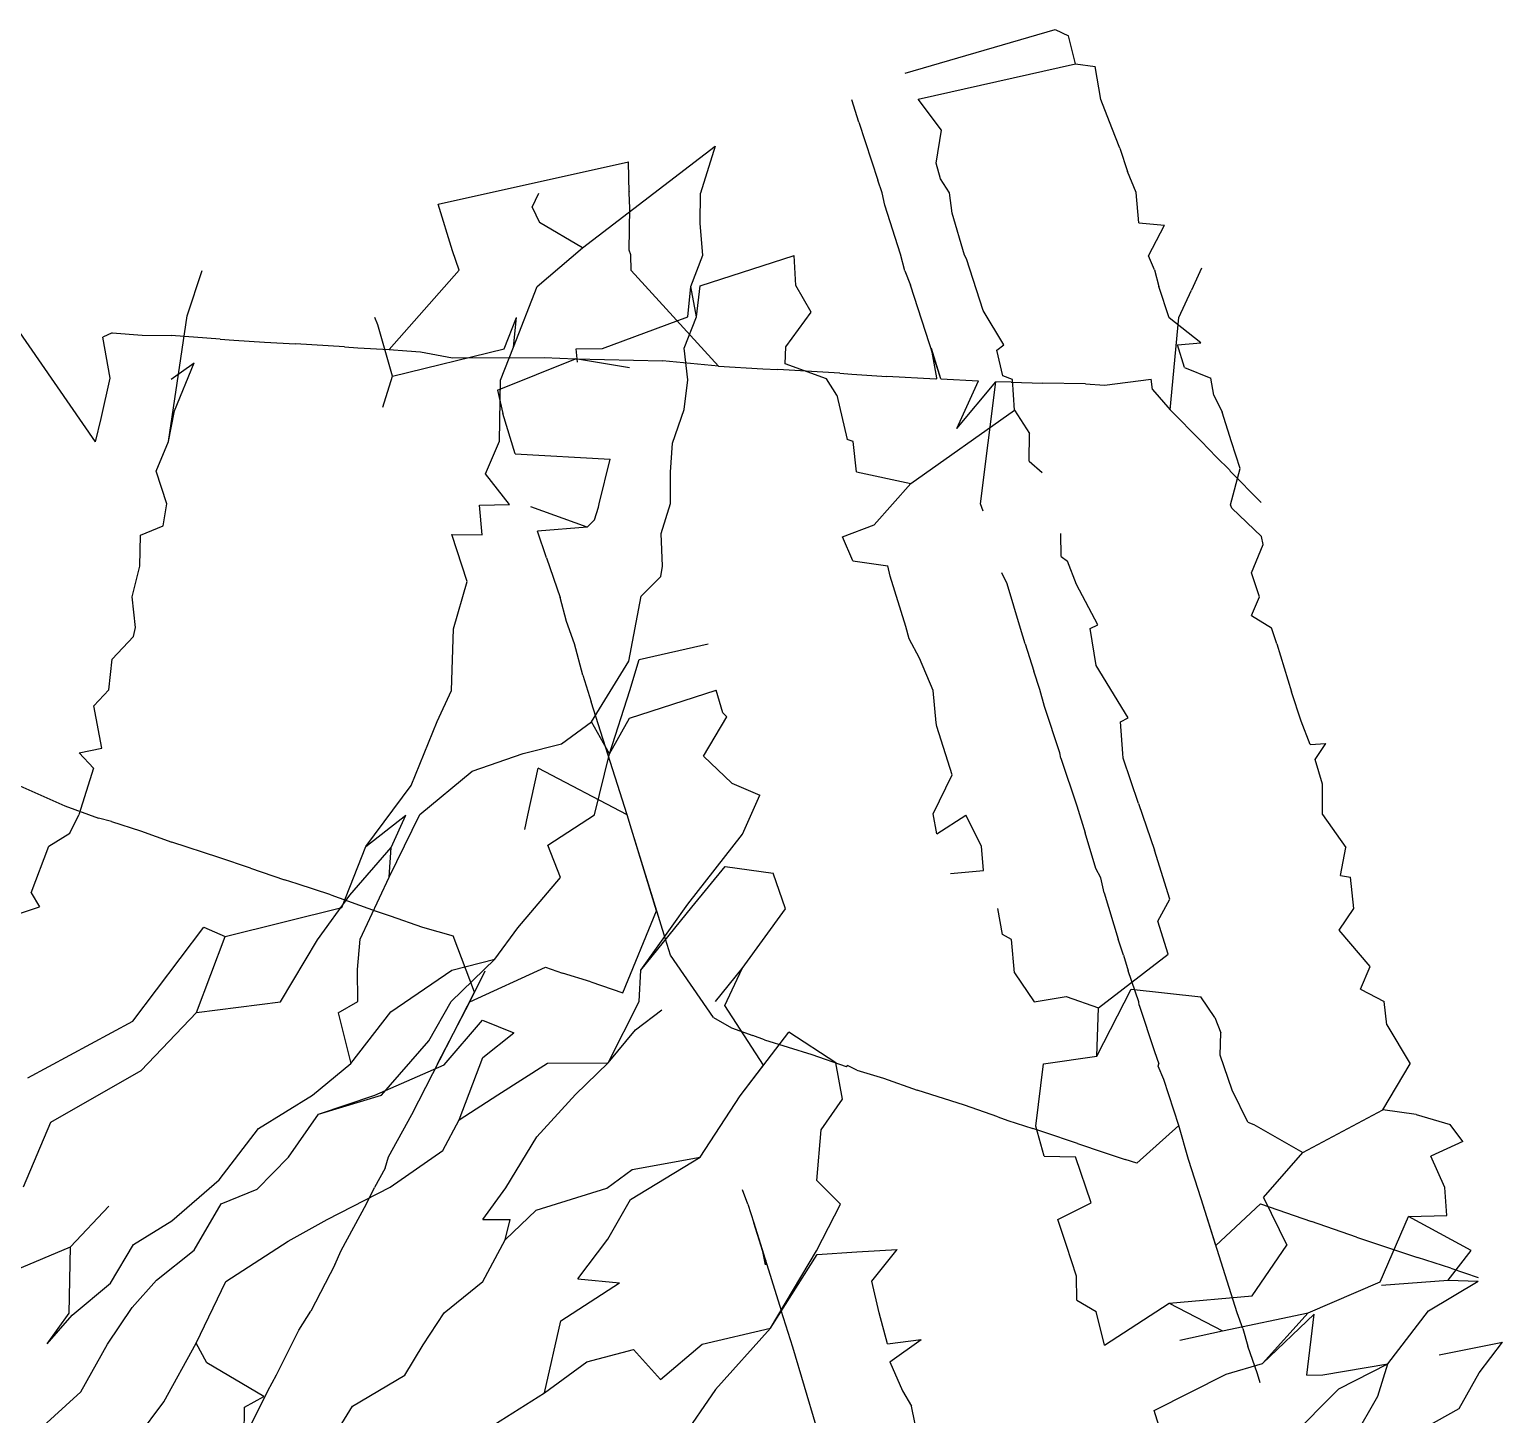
# Model space of a CAD drawing. Extents: x -744176.4 to -744149.3, y -1044958.5 to -1044927.3.
# Drawn here: x -744165.92 to -744154.08, y -1044938.43 to -1044927.29 of the extents above; entities that cross this region are included whole.
import ezdxf

# ---------------------------------------------------------------- set-up
doc = ezdxf.new("R2010")
doc.units = 0

msp = doc.modelspace()

# ---------------------------------------------------------------- linework, layer by layer
at = {"layer": 'SKELETON'}
for p, q in [((-744158.878998, -1044927.64502, 195.464996), (-744157.675003, -1044927.29303, 195.447998)), ((-744157.675003, -1044927.29303, 195.447998), (-744157.567993, -1044927.344971, 195.447998)), ((-744157.511993, -1044927.570007, 195.453995), (-744157.567993, -1044927.344971, 195.447998)), ((-744158.776001, -1044927.853027, 195.464005), (-744157.511993, -1044927.570007, 195.453995)), ((-744157.511993, -1044927.570007, 195.453995), (-744157.352997, -1044927.591003, 195.496002)), ((-744157.307007, -1044927.85498, 195.464005), (-744157.352997, -1044927.591003, 195.496002)), ((-744159.251007, -1044928.038025, 200.990997), (-744159.307999, -1044927.859009, 200.990005)), ((-744158.587006, -1044928.10199, 195.459), (-744158.776001, -1044927.853027, 195.464005)), ((-744157.218994, -1044928.085022, 195.494995), (-744157.307007, -1044927.85498, 195.464005)), ((-744159.251007, -1044928.038025, 200.990997), (-744159.098999, -1044928.505005, 200.988998)), ((-744158.632004, -1044928.369019, 195.464005), (-744158.587006, -1044928.10199, 195.459)), ((-744157.154007, -1044928.245972, 195.529007), (-744157.218994, -1044928.085022, 195.494995)), ((-744161.473999, -1044929.049011, 195.373993), (-744160.406006, -1044928.22998, 195.453995)), ((-744160.406006, -1044928.22998, 195.453995), (-744160.524002, -1044928.609009, 195.459)), ((-744157.154007, -1044928.245972, 195.529007), (-744157.093002, -1044928.435974, 195.496002)), ((-744162.632004, -1044928.697021, 200.839005), (-744161.104004, -1044928.356018, 200.895996)), ((-744161.097, -1044928.606018, 200.893997), (-744161.104004, -1044928.356018, 200.895996)), ((-744158.597, -1044928.492981, 195.464005), (-744158.632004, -1044928.369019, 195.464005)), ((-744157.022995, -1044928.604004, 195.488998), (-744157.093002, -1044928.435974, 195.496002)), ((-744159.065002, -1044928.606995, 200.987), (-744159.098999, -1044928.505005, 200.988998)), ((-744158.524002, -1044928.606995, 195.462997), (-744158.597, -1044928.492981, 195.464005)), ((-744161.878006, -1044928.721985, 195.434006), (-744161.822998, -1044928.607971, 195.451004)), ((-744161.097, -1044928.606018, 200.893997), (-744161.093994, -1044928.594971, 200.895004)), ((-744161.093002, -1044928.72998, 200.895004), (-744161.097, -1044928.606018, 200.893997)), ((-744160.528, -1044928.85199, 195.453003), (-744160.524002, -1044928.609009, 195.459)), ((-744159.044006, -1044928.703979, 200.960999), (-744159.065002, -1044928.606995, 200.987)), ((-744158.501007, -1044928.768982, 195.466995), (-744158.524002, -1044928.606995, 195.462997)), ((-744157.001007, -1044928.846008, 195.498993), (-744157.022995, -1044928.604004, 195.488998)), ((-744162.518005, -1044929.072998, 200.876007), (-744162.632004, -1044928.697021, 200.839005)), ((-744161.878006, -1044928.721985, 195.434006), (-744161.819, -1044928.844971, 195.451996)), ((-744161.097, -1044929.067993, 200.865005), (-744161.093002, -1044928.72998, 200.895004)), ((-744158.917007, -1044929.098999, 200.957001), (-744159.044006, -1044928.703979, 200.960999)), ((-744158.403, -1044929.106995, 195.464996), (-744158.501007, -1044928.768982, 195.466995)), ((-744161.473999, -1044929.049011, 195.373993), (-744161.819, -1044928.844971, 195.451996)), ((-744160.505997, -1044929.107971, 195.429993), (-744160.528, -1044928.85199, 195.453003)), ((-744157.001007, -1044928.846008, 195.498993), (-744156.796997, -1044928.86499, 195.496994)), ((-744156.923004, -1044929.112, 195.498993), (-744156.796997, -1044928.86499, 195.496994)), ((-744162.464996, -1044929.229004, 200.835007), (-744162.518005, -1044929.072998, 200.876007)), ((-744161.837997, -1044929.359009, 195.449005), (-744161.473999, -1044929.049011, 195.373993)), ((-744161.085007, -1044929.10498, 200.875), (-744161.097, -1044929.067993, 200.865005)), ((-744161.080994, -1044929.231018, 200.880997), (-744161.085007, -1044929.10498, 200.875)), ((-744160.602005, -1044929.359985, 195.449997), (-744160.505997, -1044929.107971, 195.429993)), ((-744160.528, -1044929.354004, 195.432999), (-744159.770996, -1044929.109009, 195.453003)), ((-744159.759003, -1044929.351013, 195.449005), (-744159.770996, -1044929.109009, 195.453003)), ((-744158.882004, -1044929.232971, 200.957993), (-744158.917007, -1044929.098999, 200.957001)), ((-744158.386002, -1044929.137024, 195.464996), (-744158.403, -1044929.106995, 195.464996)), ((-744158.253006, -1044929.552979, 195.460999), (-744158.386002, -1044929.137024, 195.464996)), ((-744156.876007, -1044929.223999, 195.503006), (-744156.923004, -1044929.112, 195.498993)), ((-744164.649002, -1044929.594971, 195.432007), (-744164.529999, -1044929.231018, 195.431)), ((-744163.026993, -1044929.866028, 200.927002), (-744162.464996, -1044929.229004, 200.835007)), ((-744160.380005, -1044930, 200.973007), (-744161.080994, -1044929.231018, 200.880997)), ((-744158.882004, -1044929.232971, 200.957993), (-744158.835999, -1044929.348999, 200.955002)), ((-744156.876007, -1044929.223999, 195.503006), (-744156.841003, -1044929.359009, 195.466003)), ((-744156.496994, -1044929.210999, 201.375), (-744156.580002, -1044929.388, 201.341995)), ((-744162.028, -1044929.846985, 195.427002), (-744161.837997, -1044929.359009, 195.449005)), ((-744160.626999, -1044929.60199, 195.447006), (-744160.602005, -1044929.359985, 195.449997)), ((-744160.556, -1044929.60199, 195.427002), (-744160.602005, -1044929.359985, 195.449997)), ((-744160.556, -1044929.60199, 195.427002), (-744160.528, -1044929.354004, 195.432999)), ((-744159.634003, -1044929.564026, 195.436996), (-744159.759003, -1044929.351013, 195.449005)), ((-744158.591995, -1044930.10199, 200.966995), (-744158.835999, -1044929.348999, 200.955002)), ((-744156.757004, -1044929.609985, 195.5), (-744156.841003, -1044929.359009, 195.466003)), ((-744156.681, -1044929.607971, 201.319), (-744156.580002, -1044929.388, 201.341995)), ((-744164.800995, -1044930.606018, 195.427994), (-744164.649002, -1044929.594971, 195.432007)), ((-744163.117996, -1044929.66803, 195.444), (-744163.141998, -1044929.609009, 195.444)), ((-744162.102005, -1044929.861023, 195.442993), (-744162.003998, -1044929.606995, 195.432007)), ((-744162.028, -1044929.846985, 195.427002), (-744162.003998, -1044929.606995, 195.432007)), ((-744161.311005, -1044929.857971, 195.427002), (-744160.626999, -1044929.60199, 195.447006)), ((-744160.656006, -1044929.85498, 195.444), (-744160.556, -1044929.60199, 195.427002)), ((-744159.839996, -1044929.843994, 195.455002), (-744159.634003, -1044929.564026, 195.436996)), ((-744158.087006, -1044929.828003, 195.455002), (-744158.253006, -1044929.552979, 195.460999)), ((-744156.503998, -1044929.812988, 195.498001), (-744156.757004, -1044929.609985, 195.5)), ((-744156.751007, -1044930.351013, 201.248001), (-744156.681, -1044929.607971, 201.319)), ((-744165.386993, -1044930.606995, 200.901001), (-744166.022003, -1044929.687988, 201.061005)), ((-744165.253006, -1044929.731018, 200.959), (-744165.326996, -1044929.767029, 200.996002)), ((-744165.253006, -1044929.731018, 200.959), (-744165.013, -1044929.75, 200.929993)), ((-744163, -1044930.078979, 195.445007), (-744163.117996, -1044929.66803, 195.444)), ((-744165.268005, -1044930.096985, 200.873993), (-744165.326996, -1044929.767029, 200.996002)), ((-744165.013, -1044929.75, 200.929993), (-744164.778, -1044929.752014, 200.936996)), ((-744164.384003, -1044929.781006, 200.923996), (-744164.778, -1044929.752014, 200.936996)), ((-744164.384003, -1044929.781006, 200.923996), (-744164.274002, -1044929.789978, 200.925003)), ((-744164.274002, -1044929.789978, 200.925003), (-744164.028, -1044929.80603, 200.923996)), ((-744164.028, -1044929.80603, 200.923996), (-744163.779007, -1044929.820007, 200.936005)), ((-744163.384995, -1044929.843018, 200.927002), (-744163.779007, -1044929.820007, 200.936005)), ((-744163.384995, -1044929.843018, 200.927002), (-744163.278, -1044929.85199, 200.932999)), ((-744163.278, -1044929.85199, 200.932999), (-744163.026993, -1044929.866028, 200.927002)), ((-744162.130997, -1044930.112976, 195.438995), (-744162.028, -1044929.846985, 195.427002)), ((-744161.524002, -1044929.859985, 195.436005), (-744161.311005, -1044929.857971, 195.427002)), ((-744160.626999, -1044930.107971, 195.425003), (-744160.656006, -1044929.85498, 195.444)), ((-744159.843002, -1044929.97998, 195.455994), (-744159.839996, -1044929.843994, 195.455002)), ((-744158.625, -1044930.093994, 200.988998), (-744158.667999, -1044929.856018, 200.964996)), ((-744158.591995, -1044930.10199, 200.966995), (-744158.667999, -1044929.856018, 200.964996)), ((-744158.143997, -1044929.869995, 195.457001), (-744158.087006, -1044929.828003, 195.455002)), ((-744156.690002, -1044929.827026, 195.496994), (-744156.503998, -1044929.812988, 195.498001)), ((-744156.634003, -1044930.008972, 195.496002), (-744156.690002, -1044929.827026, 195.496994)), ((-744164.778, -1044930.103027, 195.427002), (-744164.593994, -1044929.973022, 195.427994)), ((-744164.751999, -1044930.356995, 195.427002), (-744164.593994, -1044929.973022, 195.427994)), ((-744163.026993, -1044929.866028, 200.927002), (-744162.884003, -1044929.875, 200.927002)), ((-744163, -1044930.078979, 195.445007), (-744162.102005, -1044929.861023, 195.442993)), ((-744162.884003, -1044929.875, 200.927002), (-744162.774994, -1044929.882996, 200.925995)), ((-744162.774994, -1044929.882996, 200.925995), (-744162.516998, -1044929.932007, 200.901993)), ((-744162.516998, -1044929.932007, 200.901993), (-744161.779999, -1044929.929993, 200.934006)), ((-744162.156998, -1044930.192993, 200.809998), (-744161.529007, -1044929.939026, 200.944)), ((-744161.779999, -1044929.929993, 200.934006), (-744161.529007, -1044929.939026, 200.944)), ((-744161.093994, -1044930.013977, 200.850006), (-744161.529007, -1044929.939026, 200.944)), ((-744161.529007, -1044929.939026, 200.944), (-744160.828995, -1044929.955994, 200.932999)), ((-744161.513, -1044929.966003, 195.434998), (-744161.524002, -1044929.859985, 195.436005)), ((-744160.380005, -1044930, 200.973007), (-744160.828995, -1044929.955994, 200.932999)), ((-744158.095001, -1044930.077026, 195.459), (-744158.143997, -1044929.869995, 195.457001)), ((-744163.078003, -1044930.328003, 195.421005), (-744163, -1044930.078979, 195.445007)), ((-744160.380005, -1044930, 200.973007), (-744160.024994, -1044930.02002, 200.990005)), ((-744160.024994, -1044930.02002, 200.990005), (-744159.903, -1044930.026001, 200.994995)), ((-744159.404999, -1044930.05603, 201.020004), (-744159.903, -1044930.026001, 200.994995)), ((-744159.511993, -1044930.099976, 195.442993), (-744159.843002, -1044929.97998, 195.455994)), ((-744159.404999, -1044930.05603, 201.020004), (-744159.309006, -1044930.064026, 201.029007)), ((-744159.309006, -1044930.064026, 201.029007), (-744159.026993, -1044930.083008, 201.048996)), ((-744158.634003, -1044930.103027, 200.998001), (-744159.026993, -1044930.083008, 201.048996)), ((-744158.625, -1044930.093994, 200.988998), (-744158.634003, -1044930.103027, 200.998001)), ((-744158.016006, -1044930.106018, 195.436996), (-744158.095001, -1044930.077026, 195.459)), ((-744156.634003, -1044930.008972, 195.496002), (-744156.421997, -1044930.096985, 195.498001)), ((-744165.341995, -1044930.419006, 200.897003), (-744165.268005, -1044930.096985, 200.873993)), ((-744162.156998, -1044930.192993, 200.809998), (-744162.112, -1044930.380981, 200.809998)), ((-744162.141006, -1044930.603027, 195.423004), (-744162.130997, -1044930.112976, 195.438995)), ((-744160.656006, -1044930.346985, 195.425995), (-744160.626999, -1044930.107971, 195.425003)), ((-744159.429993, -1044930.231995, 195.436996), (-744159.511993, -1044930.099976, 195.442993)), ((-744158.591995, -1044930.10199, 200.966995), (-744158.289993, -1044930.116028, 201.078995)), ((-744158.464005, -1044930.5, 200.968994), (-744158.289993, -1044930.116028, 201.078995)), ((-744158.464005, -1044930.5, 200.968994), (-744158.151001, -1044930.125, 201.117004)), ((-744158.274002, -1044931.106018, 200.955994), (-744158.151001, -1044930.125, 201.117004)), ((-744158.026993, -1044930.127991, 201.130997), (-744158.151001, -1044930.125, 201.117004)), ((-744158.026993, -1044930.127991, 201.130997), (-744157.776993, -1044930.137024, 201.156006)), ((-744158.001999, -1044930.353027, 195.455002), (-744158.016006, -1044930.106018, 195.436996)), ((-744157.429993, -1044930.140991, 201.186005), (-744157.776993, -1044930.137024, 201.156006)), ((-744157.429993, -1044930.140991, 201.186005), (-744157.276993, -1044930.153015, 201.205002)), ((-744157.276993, -1044930.153015, 201.205002), (-744156.904007, -1044930.10498, 201.246994)), ((-744156.891006, -1044930.187988, 201.255005), (-744156.904007, -1044930.10498, 201.246994)), ((-744156.891006, -1044930.187988, 201.255005), (-744156.751007, -1044930.351013, 201.248001)), ((-744156.399002, -1044930.232971, 195.522995), (-744156.421997, -1044930.096985, 195.498001)), ((-744159.429993, -1044930.231995, 195.436996), (-744159.345993, -1044930.588989, 195.436005)), ((-744156.399002, -1044930.232971, 195.522995), (-744156.332001, -1044930.369019, 195.498993)), ((-744165.386993, -1044930.606995, 200.901001), (-744165.341995, -1044930.419006, 200.897003)), ((-744164.800995, -1044930.606018, 195.427994), (-744164.751999, -1044930.356995, 195.427002)), ((-744162.014999, -1044930.703003, 200.811996), (-744162.112, -1044930.380981, 200.809998)), ((-744160.751007, -1044930.619019, 195.442001), (-744160.656006, -1044930.346985, 195.425995)), ((-744158.834, -1044930.942017, 195.449005), (-744158.001999, -1044930.353027, 195.455002)), ((-744158.001999, -1044930.353027, 195.455002), (-744157.880997, -1044930.541016, 195.436005)), ((-744156.501999, -1044930.60199, 201.253998), (-744156.751007, -1044930.351013, 201.248001)), ((-744156.257996, -1044930.607971, 195.5), (-744156.332001, -1044930.369019, 195.498993)), ((-744157.884003, -1044930.762024, 195.449005), (-744157.880997, -1044930.541016, 195.436005)), ((-744164.899994, -1044930.843994, 195.427002), (-744164.800995, -1044930.606018, 195.427994)), ((-744162.251999, -1044930.86499, 195.440002), (-744162.141006, -1044930.603027, 195.423004)), ((-744160.766006, -1044930.851013, 195.434998), (-744160.751007, -1044930.619019, 195.442001)), ((-744159.296997, -1044930.60498, 195.436996), (-744159.345993, -1044930.588989, 195.436005)), ((-744159.272003, -1044930.848999, 195.436996), (-744159.296997, -1044930.60498, 195.436996)), ((-744156.501999, -1044930.60199, 201.253998), (-744156.378998, -1044930.731995, 201.257996)), ((-744156.188004, -1044930.822021, 195.498001), (-744156.257996, -1044930.607971, 195.5)), ((-744162.014999, -1044930.703003, 200.811996), (-744161.251007, -1044930.747986, 200.865005)), ((-744161.337997, -1044931.10498, 200.841995), (-744161.251007, -1044930.747986, 200.865005)), ((-744157.884003, -1044930.762024, 195.449005), (-744157.779007, -1044930.853027, 195.429001)), ((-744156.378998, -1044930.731995, 201.257996), (-744156.272995, -1044930.833008, 201.242996)), ((-744164.813995, -1044931.10498, 195.427002), (-744164.899994, -1044930.843994, 195.427002)), ((-744162.059998, -1044931.109985, 195.352997), (-744162.251999, -1044930.86499, 195.440002)), ((-744160.766006, -1044931.10199, 195.436005), (-744160.766006, -1044930.851013, 195.434998)), ((-744159.272003, -1044930.848999, 195.436996), (-744158.834, -1044930.942017, 195.449005)), ((-744156.272995, -1044930.833008, 201.242996), (-744156.266998, -1044930.843994, 201.263)), ((-744156.018997, -1044931.096008, 201.268997), (-744156.266998, -1044930.843994, 201.263)), ((-744156.266006, -1044931.11499, 195.496994), (-744156.188004, -1044930.822021, 195.498001)), ((-744159.128998, -1044931.273987, 195.436005), (-744158.834, -1044930.942017, 195.449005)), ((-744164.843002, -1044931.28302, 195.421005), (-744164.813995, -1044931.10498, 195.427002)), ((-744162.302002, -1044931.117004, 195.436996), (-744162.059998, -1044931.109985, 195.352997)), ((-744162.279999, -1044931.356018, 195.423004), (-744162.302002, -1044931.117004, 195.436996)), ((-744161.436005, -1044931.294006, 201.022003), (-744161.886993, -1044931.130981, 200.800003)), ((-744161.376007, -1044931.234985, 200.834), (-744161.343994, -1044931.132996, 200.848999)), ((-744161.343994, -1044931.132996, 200.848999), (-744161.337997, -1044931.10498, 200.841995)), ((-744160.839996, -1044931.343994, 195.429001), (-744160.766006, -1044931.10199, 195.436005)), ((-744158.253006, -1044931.164978, 200.960007), (-744158.274002, -1044931.106018, 200.955994)), ((-744156.255005, -1044931.140015, 195.501999), (-744156.266006, -1044931.11499, 195.496994)), ((-744156.255005, -1044931.140015, 195.501999), (-744156.016998, -1044931.369019, 195.496994)), ((-744161.436005, -1044931.294006, 201.022003), (-744161.376007, -1044931.234985, 200.834)), ((-744159.382996, -1044931.369995, 195.442993), (-744159.128998, -1044931.273987, 195.436005)), ((-744165.029999, -1044931.606995, 195.427002), (-744165.026001, -1044931.356995, 195.419998)), ((-744165.026001, -1044931.356995, 195.419998), (-744164.843002, -1044931.28302, 195.421005)), ((-744162.399994, -1044931.731018, 195.436996), (-744162.524002, -1044931.353027, 195.434006)), ((-744162.524002, -1044931.353027, 195.434006), (-744162.279999, -1044931.356018, 195.423004)), ((-744161.436005, -1044931.294006, 201.022003), (-744161.834, -1044931.325012, 200.897003)), ((-744161.761002, -1044931.539978, 200.804993), (-744161.834, -1044931.325012, 200.897003)), ((-744160.830002, -1044931.606018, 195.436005), (-744160.839996, -1044931.343994, 195.429001)), ((-744159.300995, -1044931.564026, 195.434998), (-744159.382996, -1044931.369995, 195.442993)), ((-744157.626007, -1044931.528992, 195.447998), (-744157.628006, -1044931.344971, 195.436996)), ((-744156.001999, -1044931.432983, 195.5), (-744156.016998, -1044931.369019, 195.496994)), ((-744156.097, -1044931.659973, 195.498001), (-744156.001999, -1044931.432983, 195.5)), ((-744165.091995, -1044931.854004, 195.427002), (-744165.029999, -1044931.606995, 195.427002)), ((-744161.761002, -1044931.539978, 200.804993), (-744161.653, -1044931.859009, 200.804001)), ((-744160.843994, -1044931.690002, 195.434998), (-744160.830002, -1044931.606018, 195.436005)), ((-744159.300995, -1044931.564026, 195.434998), (-744159.018997, -1044931.60498, 195.429001)), ((-744159.001007, -1044931.687988, 195.434006), (-744159.018997, -1044931.60498, 195.429001)), ((-744157.626007, -1044931.528992, 195.447998), (-744157.574005, -1044931.567017, 195.436996)), ((-744157.503006, -1044931.752991, 195.436996), (-744157.574005, -1044931.567017, 195.436996)), ((-744162.509003, -1044932.109985, 195.442001), (-744162.399994, -1044931.731018, 195.436996)), ((-744161.001007, -1044931.848022, 195.434006), (-744160.843994, -1044931.690002, 195.434998)), ((-744158.875, -1044932.093018, 195.432999), (-744159.001007, -1044931.687988, 195.434006)), ((-744158.059998, -1044931.749023, 200.951996), (-744158.102005, -1044931.659973, 200.942001)), ((-744157.953003, -1044932.106995, 200.936005), (-744158.059998, -1044931.749023, 200.951996)), ((-744157.332001, -1044932.078003, 195.432999), (-744157.503006, -1044931.752991, 195.436996)), ((-744156.033005, -1044931.85199, 195.498993), (-744156.097, -1044931.659973, 195.498001)), ((-744165.065994, -1044932.101013, 195.425995), (-744165.091995, -1044931.854004, 195.427002)), ((-744161.600998, -1044932.052002, 200.809998), (-744161.653, -1044931.859009, 200.804001)), ((-744161.100006, -1044932.369995, 195.425995), (-744161.001007, -1044931.848022, 195.434006)), ((-744156.095993, -1044932.004028, 195.440994), (-744156.033005, -1044931.85199, 195.498993)), ((-744165.080994, -1044932.171997, 195.423996), (-744165.065994, -1044932.101013, 195.425995)), ((-744161.537994, -1044932.231995, 200.802002), (-744161.600998, -1044932.052002, 200.809998)), ((-744158.848007, -1044932.192017, 195.427994), (-744158.875, -1044932.093018, 195.432999)), ((-744157.916, -1044932.22998, 200.927994), (-744157.953003, -1044932.106995, 200.936005)), ((-744157.391998, -1044932.106995, 195.434998), (-744157.332001, -1044932.078003, 195.432999)), ((-744157.345001, -1044932.403992, 195.444), (-744157.391998, -1044932.106995, 195.434998)), ((-744156.095993, -1044932.004028, 195.440994), (-744155.936996, -1044932.103027, 195.498993)), ((-744155.893005, -1044932.231018, 195.501999), (-744155.936996, -1044932.103027, 195.498993)), ((-744165.253998, -1044932.35498, 195.423996), (-744165.080994, -1044932.171997, 195.423996)), ((-744162.526001, -1044932.606995, 195.436005), (-744162.509003, -1044932.109985, 195.442001)), ((-744158.764999, -1044932.344971, 195.421997), (-744158.848007, -1044932.192017, 195.427994)), ((-744161.468994, -1044932.482971, 200.774002), (-744161.537994, -1044932.231995, 200.802002)), ((-744161.018005, -1044932.356995, 195.427002), (-744160.462997, -1044932.22998, 195.436996)), ((-744158.654007, -1044932.606018, 195.434006), (-744158.764999, -1044932.344971, 195.421997)), ((-744157.916, -1044932.22998, 200.927994), (-744157.845001, -1044932.450012, 200.931)), ((-744155.893005, -1044932.231018, 195.501999), (-744155.774002, -1044932.617004, 195.494995)), ((-744165.279999, -1044932.599976, 195.414001), (-744165.253998, -1044932.35498, 195.423996)), ((-744161.399994, -1044932.859009, 195.414001), (-744161.100006, -1044932.369995, 195.425995)), ((-744161.093002, -1044932.606018, 195.423004), (-744161.018005, -1044932.356995, 195.427002)), ((-744157.798004, -1044932.598999, 200.929001), (-744157.845001, -1044932.450012, 200.931)), ((-744157.087006, -1044932.825989, 195.431), (-744157.345001, -1044932.403992, 195.444)), ((-744161.468994, -1044932.482971, 200.774002), (-744161.404007, -1044932.697998, 200.779007)), ((-744165.401001, -1044932.729004, 195.417007), (-744165.279999, -1044932.599976, 195.414001)), ((-744162.641998, -1044932.856018, 195.427994), (-744162.526001, -1044932.606995, 195.436005)), ((-744161.113998, -1044933.60498, 200.800995), (-744161.404007, -1044932.697998, 200.779007)), ((-744161.255005, -1044933.116028, 195.406006), (-744161.093002, -1044932.606018, 195.423004)), ((-744161.093994, -1044932.828003, 195.425995), (-744160.399994, -1044932.604004, 195.427994)), ((-744160.345993, -1044932.786011, 195.423996), (-744160.399994, -1044932.604004, 195.427994)), ((-744158.630997, -1044932.86499, 195.427994), (-744158.654007, -1044932.606018, 195.434006)), ((-744157.759003, -1044932.734009, 200.925995), (-744157.798004, -1044932.598999, 200.929001)), ((-744155.695999, -1044932.853027, 195.494995), (-744155.774002, -1044932.617004, 195.494995)), ((-744165.337006, -1044933.06897, 195.406006), (-744165.401001, -1044932.729004, 195.417007)), ((-744160.501007, -1044933.13501, 195.414001), (-744160.313995, -1044932.817017, 195.429993)), ((-744160.313995, -1044932.817017, 195.429993), (-744160.345993, -1044932.786011, 195.423996)), ((-744157.636002, -1044933.106995, 200.927002), (-744157.759003, -1044932.734009, 200.925995)), ((-744162.850006, -1044933.369995, 195.432007), (-744162.641998, -1044932.856018, 195.427994)), ((-744161.641006, -1044933.036011, 195.416), (-744161.399994, -1044932.859009, 195.414001)), ((-744161.255005, -1044933.116028, 195.406006), (-744161.399994, -1044932.859009, 195.414001)), ((-744161.255005, -1044933.116028, 195.406006), (-744161.093994, -1044932.828003, 195.425995)), ((-744158.626007, -1044932.895996, 195.427002), (-744158.630997, -1044932.86499, 195.427994)), ((-744158.503006, -1044933.284973, 195.427002), (-744158.626007, -1044932.895996, 195.427002)), ((-744157.149994, -1044932.859009, 195.429001), (-744157.087006, -1044932.825989, 195.431)), ((-744157.130005, -1044933.112976, 195.436005), (-744157.149994, -1044932.859009, 195.429001)), ((-744155.625, -1044933.039978, 195.498993), (-744155.695999, -1044932.853027, 195.494995)), ((-744161.949997, -1044933.112, 195.427994), (-744161.641006, -1044933.036011, 195.416)), ((-744155.625, -1044933.039978, 195.498993), (-744155.5, -1044933.03302, 195.490005)), ((-744155.585007, -1044933.161011, 195.494995), (-744155.5, -1044933.03302, 195.490005)), ((-744165.518997, -1044933.106018, 195.425003), (-744165.337006, -1044933.06897, 195.406006)), ((-744165.401993, -1044933.22998, 195.412994), (-744165.518997, -1044933.106018, 195.425003)), ((-744162.360992, -1044933.255005, 195.378998), (-744161.949997, -1044933.112, 195.427994)), ((-744161.376007, -1044933.606018, 195.399994), (-744161.255005, -1044933.116028, 195.406006)), ((-744160.501007, -1044933.13501, 195.414001), (-744160.274002, -1044933.35199, 195.427002)), ((-744157.630005, -1044933.148987, 200.897003), (-744157.636002, -1044933.106995, 200.927002)), ((-744157.630005, -1044933.148987, 200.897003), (-744157.5, -1044933.53302, 200.927994)), ((-744157.128006, -1044933.150024, 195.434006), (-744157.130005, -1044933.112976, 195.436005)), ((-744157.005005, -1044933.513, 195.432007), (-744157.128006, -1044933.150024, 195.434006)), ((-744155.524994, -1044933.359009, 195.429001), (-744155.585007, -1044933.161011, 195.494995)), ((-744165.401993, -1044933.22998, 195.412994), (-744165.522003, -1044933.606018, 195.412003)), ((-744162.779007, -1044933.60199, 195.425995), (-744162.360992, -1044933.255005, 195.378998)), ((-744161.912003, -1044933.607971, 200.802994), (-744161.828003, -1044933.229004, 200.809998)), ((-744161.113998, -1044933.60498, 200.800995), (-744161.828003, -1044933.229004, 200.809998)), ((-744158.656006, -1044933.596985, 195.434998), (-744158.503006, -1044933.284973, 195.427002)), ((-744166.042007, -1044933.351013, 200.996994), (-744165.634003, -1044933.531982, 200.964996)), ((-744163.214005, -1044933.859009, 195.412994), (-744162.850006, -1044933.369995, 195.432007)), ((-744160.274002, -1044933.35199, 195.427002), (-744160.048996, -1044933.447998, 195.431)), ((-744155.526001, -1044933.603027, 195.425995), (-744155.524994, -1044933.359009, 195.429001)), ((-744160.188004, -1044933.76001, 195.408997), (-744160.048996, -1044933.447998, 195.431)), ((-744157.005005, -1044933.513, 195.432007), (-744156.876999, -1044933.888977, 195.429993)), ((-744165.634003, -1044933.531982, 200.964996), (-744165.363007, -1044933.630981, 200.964005)), ((-744165.593002, -1044933.754028, 195.423004), (-744165.522003, -1044933.606018, 195.412003)), ((-744165.257996, -1044933.659973, 200.960999), (-744165.363007, -1044933.630981, 200.964005)), ((-744163.214005, -1044933.859009, 195.412994), (-744162.893997, -1044933.607971, 195.432007)), ((-744163.028, -1044934.106995, 195.427002), (-744162.779007, -1044933.60199, 195.425995)), ((-744163.009995, -1044933.867004, 195.429001), (-744162.893997, -1044933.607971, 195.432007)), ((-744161.936996, -1044933.723999, 200.811996), (-744161.912003, -1044933.607971, 200.802994)), ((-744161.751007, -1044933.848022, 195.417007), (-744161.376007, -1044933.606018, 195.399994)), ((-744161.078003, -1044933.721008, 200.802002), (-744161.113998, -1044933.60498, 200.800995)), ((-744158.626007, -1044933.757019, 195.436996), (-744158.656006, -1044933.596985, 195.434998)), ((-744158.626007, -1044933.757019, 195.436996), (-744158.391006, -1044933.609009, 195.423004)), ((-744158.266006, -1044933.857971, 195.425003), (-744158.391006, -1044933.609009, 195.423004)), ((-744157.5, -1044933.53302, 200.927994), (-744157.432007, -1044933.75, 200.904999)), ((-744155.526001, -1044933.603027, 195.425995), (-744155.339005, -1044933.867981, 195.488007)), ((-744165.761002, -1044933.856995, 195.421997), (-744165.593002, -1044933.754028, 195.423004)), ((-744165.257996, -1044933.659973, 200.960999), (-744165.024994, -1044933.734009, 200.953003)), ((-744165.024994, -1044933.734009, 200.953003), (-744164.772003, -1044933.825012, 200.960007)), ((-744160.804993, -1044934.604004, 200.800003), (-744161.078003, -1044933.721008, 200.802002)), ((-744160.876999, -1044934.375977, 200.802002), (-744161.078003, -1044933.721008, 200.802002)), ((-744160.626007, -1044934.323975, 195.427002), (-744160.188004, -1044933.76001, 195.408997)), ((-744157.347, -1044934.038025, 200.903), (-744157.432007, -1044933.75, 200.904999)), ((-744165.904007, -1044934.232971, 195.425995), (-744165.761002, -1044933.856995, 195.421997)), ((-744164.395996, -1044933.947998, 200.955002), (-744164.772003, -1044933.825012, 200.960007)), ((-744163.406006, -1044934.348999, 195.406006), (-744163.214005, -1044933.859009, 195.412994)), ((-744163.343994, -1044934.250977, 195.404999), (-744163.009995, -1044933.867004, 195.429001)), ((-744163.028, -1044934.106995, 195.427002), (-744163.009995, -1044933.867004, 195.429001)), ((-744161.649994, -1044934.109009, 195.414993), (-744161.751007, -1044933.848022, 195.417007)), ((-744158.251007, -1044934.052002, 195.419006), (-744158.266006, -1044933.857971, 195.425003)), ((-744155.382004, -1044934.093994, 195.421997), (-744155.339005, -1044933.867981, 195.488007)), ((-744164.141006, -1044934.03302, 200.936996), (-744164.395996, -1044933.947998, 200.955002)), ((-744156.753006, -1044934.281982, 195.429993), (-744156.876999, -1044933.888977, 195.429993)), ((-744164.141006, -1044934.03302, 200.936996), (-744163.869003, -1044934.127014, 200.927994)), ((-744163.259003, -1044934.606018, 195.423996), (-744163.028, -1044934.106995, 195.427002)), ((-744161.992004, -1044934.513977, 195.412003), (-744161.649994, -1044934.109009, 195.414993)), ((-744160.593994, -1044934.346985, 195.421997), (-744160.326004, -1044934.02002, 195.410004)), ((-744160.326004, -1044934.02002, 195.410004), (-744159.940994, -1044934.072998, 195.414993)), ((-744159.841003, -1044934.359985, 195.421997), (-744159.940994, -1044934.072998, 195.414993)), ((-744158.516006, -1044934.077026, 195.429001), (-744158.251007, -1044934.052002, 195.419006)), ((-744157.307999, -1044934.111023, 200.912994), (-744157.347, -1044934.038025, 200.903)), ((-744157.279999, -1044934.231995, 200.904999), (-744157.307999, -1044934.111023, 200.912994)), ((-744155.382004, -1044934.093994, 195.421997), (-744155.300995, -1044934.106018, 195.427994)), ((-744155.274002, -1044934.356995, 195.417999), (-744155.300995, -1044934.106018, 195.427994)), ((-744165.904007, -1044934.232971, 195.425995), (-744165.837006, -1044934.344971, 195.423996)), ((-744163.766998, -1044934.159973, 200.929001), (-744163.869003, -1044934.127014, 200.927994)), ((-744163.494995, -1044934.249023, 200.921997), (-744163.766998, -1044934.159973, 200.929001)), ((-744157.279999, -1044934.231995, 200.904999), (-744157.169006, -1044934.60498, 200.897003)), ((-744166.591995, -1044934.594971, 195.427994), (-744165.837006, -1044934.344971, 195.423996)), ((-744164.343994, -1044934.583008, 195.421997), (-744163.406006, -1044934.348999, 195.406006)), ((-744163.602997, -1044934.611023, 195.421997), (-744163.343994, -1044934.250977, 195.404999)), ((-744163.494995, -1044934.249023, 200.921997), (-744163.130997, -1044934.380005, 200.934006)), ((-744161.003998, -1044934.85498, 195.421997), (-744160.626007, -1044934.323975, 195.427002)), ((-744161.003998, -1044934.85498, 195.421997), (-744160.593994, -1044934.346985, 195.421997)), ((-744158.097, -1044934.567017, 195.421005), (-744158.136002, -1044934.356995, 195.421997)), ((-744156.848999, -1044934.460022, 195.404007), (-744156.753006, -1044934.281982, 195.429993)), ((-744155.391006, -1044934.531982, 195.421997), (-744155.274002, -1044934.356995, 195.417999)), ((-744163.130997, -1044934.380005, 200.934006), (-744163.020004, -1044934.416992, 200.934006)), ((-744163.020004, -1044934.416992, 200.934006), (-744162.759995, -1044934.507996, 200.927002)), ((-744161.147995, -1044935.034973, 200.882996), (-744160.876999, -1044934.375977, 200.802002)), ((-744160.190002, -1044934.841003, 195.408005), (-744159.841003, -1044934.359985, 195.421997)), ((-744156.766998, -1044934.724976, 195.421005), (-744156.848999, -1044934.460022, 195.404007)), ((-744165.087006, -1044935.265015, 195.427002), (-744164.516998, -1044934.508972, 195.427994)), ((-744164.574997, -1044935.192993, 195.427002), (-744164.343994, -1044934.583008, 195.421997)), ((-744164.516998, -1044934.508972, 195.427994), (-744164.343994, -1044934.583008, 195.421997)), ((-744162.759995, -1044934.507996, 200.927002), (-744162.513, -1044934.577026, 200.901001)), ((-744162.339996, -1044935.031006, 200.755005), (-744162.513, -1044934.577026, 200.901001)), ((-744162.177002, -1044934.765015, 195.429001), (-744161.992004, -1044934.513977, 195.412003)), ((-744158.026001, -1044934.607971, 195.425003), (-744158.097, -1044934.567017, 195.421005)), ((-744155.141998, -1044934.825012, 195.399994), (-744155.391006, -1044934.531982, 195.421997)), ((-744163.899002, -1044935.107971, 195.417007), (-744163.602997, -1044934.611023, 195.421997)), ((-744163.281006, -1044934.848022, 195.423996), (-744163.259003, -1044934.606018, 195.423996)), ((-744160.766006, -1044934.731995, 200.798996), (-744160.804993, -1044934.604004, 200.800003)), ((-744158.001007, -1044934.875977, 195.421005), (-744158.026001, -1044934.607971, 195.425003)), ((-744157.125, -1044934.732971, 200.895004), (-744157.169006, -1044934.60498, 200.897003)), ((-744162.529007, -1044935.106995, 195.423004), (-744162.177002, -1044934.765015, 195.429001)), ((-744162.524002, -1044934.853027, 195.427994), (-744162.177002, -1044934.765015, 195.429001)), ((-744162.378006, -1044935.109009, 200.766998), (-744161.768997, -1044934.830994, 200.869003)), ((-744161.768997, -1044934.830994, 200.869003), (-744161.634003, -1044934.877014, 200.891998)), ((-744160.421005, -1044935.234009, 200.906006), (-744160.766006, -1044934.731995, 200.798996)), ((-744157.324997, -1044935.156982, 195.434998), (-744156.766998, -1044934.724976, 195.421005)), ((-744157.125, -1044934.732971, 200.895004), (-744157.087006, -1044934.859009, 200.895004)), ((-744155.220001, -1044935.005981, 195.401001), (-744155.141998, -1044934.825012, 195.399994)), ((-744163.278, -1044935.106995, 195.421997), (-744163.281006, -1044934.848022, 195.423996)), ((-744163.013, -1044935.187988, 195.419998), (-744162.524002, -1044934.853027, 195.427994)), ((-744162.378006, -1044935.109009, 200.766998), (-744162.253998, -1044934.859009, 200.766998)), ((-744162.339996, -1044935.031006, 200.755005), (-744162.253998, -1044934.859009, 200.766998)), ((-744161.406006, -1044934.947998, 200.891006), (-744161.634003, -1044934.877014, 200.891998)), ((-744161.406006, -1044934.947998, 200.891006), (-744161.147995, -1044935.034973, 200.882996)), ((-744161.016998, -1044935.106018, 195.423004), (-744161.003998, -1044934.85498, 195.421997)), ((-744160.404007, -1044935.10498, 195.427002), (-744160.190002, -1044934.841003, 195.408005)), ((-744160.328995, -1044935.138977, 195.417007), (-744160.190002, -1044934.841003, 195.408005)), ((-744158.001007, -1044934.875977, 195.421005), (-744157.843994, -1044935.107971, 195.427002)), ((-744157.001007, -1044935.109009, 200.895004), (-744157.087006, -1044934.859009, 200.895004)), ((-744162.843994, -1044936.013977, 200.778), (-744162.339996, -1044935.031006, 200.755005)), ((-744157.843994, -1044935.107971, 195.427002), (-744157.585999, -1044935.065002, 195.427002)), ((-744157.585999, -1044935.065002, 195.427002), (-744157.324997, -1044935.156982, 195.434998)), ((-744157.339005, -1044935.546021, 195.427002), (-744157.063004, -1044935.007019, 195.436005)), ((-744157.063004, -1044935.007019, 195.436005), (-744156.505005, -1044935.067993, 195.425995)), ((-744156.391006, -1044935.234009, 195.404999), (-744156.505005, -1044935.067993, 195.425995)), ((-744155.220001, -1044935.005981, 195.401001), (-744155.029007, -1044935.106995, 195.401993)), ((-744164.574997, -1044935.192993, 195.427002), (-744163.899002, -1044935.107971, 195.417007)), ((-744163.436005, -1044935.197021, 195.404999), (-744163.278, -1044935.106995, 195.421997)), ((-744162.707001, -1044935.421021, 195.417007), (-744162.529007, -1044935.106995, 195.423004)), ((-744162.636993, -1044935.606995, 200.779999), (-744162.378006, -1044935.109009, 200.766998)), ((-744161.266006, -1044935.599976, 195.397995), (-744161.016998, -1044935.106018, 195.423004)), ((-744161.046997, -1044935.333008, 195.410995), (-744160.835007, -1044935.171997, 195.427994)), ((-744160.018997, -1044935.617981, 195.423004), (-744160.328995, -1044935.138977, 195.417007)), ((-744157.339005, -1044935.546021, 195.427002), (-744157.324997, -1044935.156982, 195.434998)), ((-744157, -1044935.135986, 200.891006), (-744157.001007, -1044935.109009, 200.895004)), ((-744157, -1044935.135986, 200.891006), (-744156.875, -1044935.507019, 200.899994)), ((-744155.009995, -1044935.29303, 195.406998), (-744155.029007, -1044935.106995, 195.401993)), ((-744165.931, -1044935.718994, 195.436005), (-744165.087006, -1044935.265015, 195.427002)), ((-744165.020004, -1044935.661011, 195.427994), (-744164.574997, -1044935.192993, 195.427002)), ((-744163.436005, -1044935.197021, 195.404999), (-744163.335007, -1044935.603027, 195.417007)), ((-744163.335007, -1044935.603027, 195.417007), (-744163.013, -1044935.187988, 195.419998)), ((-744162.585007, -1044935.616028, 195.417999), (-744162.276001, -1044935.255005, 195.414001)), ((-744162.276001, -1044935.255005, 195.414001), (-744162.024002, -1044935.356995, 195.401001)), ((-744160.421005, -1044935.234009, 200.906006), (-744160.276001, -1044935.317993, 200.904007)), ((-744156.391006, -1044935.234009, 195.404999), (-744156.343002, -1044935.357971, 195.401993)), ((-744155.009995, -1044935.29303, 195.406998), (-744154.822006, -1044935.607971, 195.429001)), ((-744163.089005, -1044935.857971, 195.429001), (-744162.707001, -1044935.421021, 195.417007)), ((-744162.274994, -1044935.554993, 195.410995), (-744162.024002, -1044935.356995, 195.401001)), ((-744161.266006, -1044935.599976, 195.397995), (-744161.046997, -1044935.333008, 195.410995)), ((-744160.276001, -1044935.317993, 200.904007), (-744160.102997, -1044935.377991, 200.897003)), ((-744160.205002, -1044935.86499, 195.434006), (-744159.813995, -1044935.353027, 195.406006)), ((-744160.009995, -1044935.414001, 200.897003), (-744160.102997, -1044935.377991, 200.897003)), ((-744160.009995, -1044935.414001, 200.897003), (-744159.630997, -1044935.531006, 200.934006)), ((-744159.438004, -1044935.599976, 195.414001), (-744159.813995, -1044935.353027, 195.406006)), ((-744156.347, -1044935.538025, 195.421997), (-744156.343002, -1044935.357971, 195.401993)), ((-744159.630997, -1044935.531006, 200.934006), (-744159.354996, -1044935.627014, 200.938004)), ((-744156.875, -1044935.507019, 200.899994), (-744156.841995, -1044935.606995, 200.895996)), ((-744156.251007, -1044935.81897, 195.419998), (-744156.347, -1044935.538025, 195.421997)), ((-744163.643997, -1044935.859009, 195.427002), (-744163.335007, -1044935.603027, 195.417007)), ((-744163.141006, -1044935.857971, 195.425995), (-744162.585007, -1044935.616028, 195.417999)), ((-744162.464005, -1044936.057007, 195.406998), (-744162.274994, -1044935.554993, 195.410995)), ((-744162.154007, -1044935.856995, 195.395004), (-744161.753006, -1044935.601013, 195.389008)), ((-744161.753006, -1044935.601013, 195.389008), (-744161.266006, -1044935.599976, 195.397995)), ((-744161.529999, -1044935.85199, 195.401993), (-744161.266006, -1044935.599976, 195.397995)), ((-744160.205002, -1044935.86499, 195.434006), (-744160.018997, -1044935.617981, 195.423004)), ((-744159.384003, -1044935.890991, 195.417007), (-744159.438004, -1044935.599976, 195.414001)), ((-744159.354996, -1044935.627014, 200.938004), (-744159.343002, -1044935.619995, 200.949005)), ((-744159.268997, -1044935.65802, 200.934998), (-744159.343002, -1044935.619995, 200.949005)), ((-744159.268997, -1044935.65802, 200.934998), (-744159.054001, -1044935.723022, 200.936005)), ((-744157.830994, -1044936.107971, 195.410004), (-744157.768997, -1044935.606018, 195.417007)), ((-744157.768997, -1044935.606018, 195.417007), (-744157.339005, -1044935.546021, 195.427002)), ((-744156.845993, -1044935.625977, 200.886002), (-744156.841995, -1044935.606995, 200.895996)), ((-744156.800995, -1044935.731995, 200.897995), (-744156.845993, -1044935.625977, 200.886002)), ((-744155.041, -1044935.976013, 195.410004), (-744154.822006, -1044935.607971, 195.429001)), ((-744165.744995, -1044936.075989, 195.442001), (-744165.020004, -1044935.661011, 195.427994)), ((-744159.054001, -1044935.723022, 200.936005), (-744158.783997, -1044935.81897, 200.968994)), ((-744156.679993, -1044936.10199, 200.895996), (-744156.800995, -1044935.731995, 200.897995)), ((-744164.078003, -1044936.125977, 195.414001), (-744163.643997, -1044935.859009, 195.427002)), ((-744163.593994, -1044936.012024, 195.423004), (-744163.141006, -1044935.857971, 195.425995)), ((-744163.593994, -1044936.012024, 195.423004), (-744163.089005, -1044935.857971, 195.429001)), ((-744162.464005, -1044936.057007, 195.406998), (-744162.154007, -1044935.856995, 195.395004)), ((-744161.839005, -1044936.19397, 195.397995), (-744161.529999, -1044935.85199, 195.401993)), ((-744160.528, -1044936.356018, 195.423996), (-744160.205002, -1044935.86499, 195.434006)), ((-744159.554001, -1044936.135986, 195.401993), (-744159.384003, -1044935.890991, 195.417007)), ((-744158.404007, -1044935.937988, 200.968994), (-744158.783997, -1044935.81897, 200.968994)), ((-744156.126999, -1044936.075012, 195.404999), (-744156.251007, -1044935.81897, 195.419998)), ((-744163.835999, -1044936.357971, 195.425995), (-744163.593994, -1044936.012024, 195.423004)), ((-744163.031006, -1044936.353027, 200.772995), (-744162.843994, -1044936.013977, 200.778)), ((-744158.136002, -1044936.033997, 200.990005), (-744158.404007, -1044935.937988, 200.968994)), ((-744155.682999, -1044936.320007, 195.406006), (-744155.041, -1044935.976013, 195.410004)), ((-744154.774002, -1044936.015015, 195.414001), (-744155.041, -1044935.976013, 195.410004)), ((-744154.774002, -1044936.015015, 195.414001), (-744154.501007, -1044936.094971, 195.436996)), ((-744165.964996, -1044936.593994, 195.434998), (-744165.744995, -1044936.075989, 195.442001)), ((-744164.391998, -1044936.538025, 195.429001), (-744164.078003, -1044936.125977, 195.414001)), ((-744162.595993, -1044936.302979, 195.419006), (-744162.464005, -1044936.057007, 195.406998)), ((-744158.136002, -1044936.033997, 200.990005), (-744158.056, -1044936.060974, 200.998993)), ((-744158.056, -1044936.060974, 200.998993), (-744157.854004, -1044936.125977, 201.016006)), ((-744157.764999, -1044936.156006, 201.016998), (-744157.854004, -1044936.125977, 201.016006)), ((-744157.764008, -1044936.349976, 195.414001), (-744157.830994, -1044936.107971, 195.410004)), ((-744156.679993, -1044936.10199, 200.895996), (-744157.018005, -1044936.406006, 201.052002)), ((-744156.602997, -1044936.375, 200.875), (-744156.679993, -1044936.10199, 200.895996)), ((-744156.126999, -1044936.075012, 195.404999), (-744156.078003, -1044936.094971, 195.412003)), ((-744156.078003, -1044936.094971, 195.412003), (-744155.682999, -1044936.320007, 195.406006)), ((-744154.397003, -1044936.231018, 195.419006), (-744154.501007, -1044936.094971, 195.436996)), ((-744162.087997, -1044936.603027, 195.404999), (-744161.839005, -1044936.19397, 195.397995)), ((-744159.591003, -1044936.544006, 195.406006), (-744159.554001, -1044936.135986, 195.401993)), ((-744157.496002, -1044936.247009, 201.029999), (-744157.764999, -1044936.156006, 201.016998)), ((-744157.496002, -1044936.247009, 201.029999), (-744157.279999, -1044936.320007, 201.037994)), ((-744154.397003, -1044936.231018, 195.419006), (-744154.656006, -1044936.348022, 195.406006)), ((-744164.087006, -1044936.61499, 195.427002), (-744163.835999, -1044936.357971, 195.425995)), ((-744163.059998, -1044936.445007, 200.764008), (-744163.031006, -1044936.353027, 200.772995)), ((-744163.018997, -1044936.598999, 195.429001), (-744162.595993, -1044936.302979, 195.419006)), ((-744161.087997, -1044936.697998, 195.389008), (-744160.528, -1044936.356018, 195.423996)), ((-744161.074005, -1044936.45697, 195.389999), (-744160.528, -1044936.356018, 195.423996)), ((-744157.764008, -1044936.349976, 195.414001), (-744157.511002, -1044936.354004, 195.406006)), ((-744157.386002, -1044936.723022, 195.406006), (-744157.511002, -1044936.354004, 195.406006)), ((-744157.279999, -1044936.320007, 201.037994), (-744157.110992, -1044936.375977, 201.048996)), ((-744156, -1044936.679993, 195.416), (-744155.682999, -1044936.320007, 195.406006)), ((-744154.542007, -1044936.60199, 195.406006), (-744154.656006, -1044936.348022, 195.406006)), ((-744163.059998, -1044936.445007, 200.764008), (-744163.143997, -1044936.599976, 200.766006)), ((-744161.276993, -1044936.606995, 195.397995), (-744161.074005, -1044936.45697, 195.389999)), ((-744157.018005, -1044936.406006, 201.052002), (-744157.110992, -1044936.375977, 201.048996)), ((-744156.501007, -1044936.690979, 200.876007), (-744156.602997, -1044936.375, 200.875)), ((-744164.772995, -1044936.867981, 195.431), (-744164.391998, -1044936.538025, 195.429001)), ((-744163.526001, -1044936.857971, 195.436005), (-744163.018997, -1044936.598999, 195.429001)), ((-744163.210007, -1044936.731018, 200.766998), (-744163.143997, -1044936.599976, 200.766006)), ((-744162.274002, -1044936.857971, 195.403), (-744162.087997, -1044936.603027, 195.404999)), ((-744161.843994, -1044936.781982, 195.406998), (-744161.276993, -1044936.606995, 195.397995)), ((-744159.591003, -1044936.544006, 195.406006), (-744159.399994, -1044936.734009, 195.404999)), ((-744154.526001, -1044936.825012, 195.421005), (-744154.542007, -1044936.60199, 195.406006)), ((-744164.376999, -1044936.731018, 195.423996), (-744164.087006, -1044936.61499, 195.427002)), ((-744161.270004, -1044937.017029, 195.404007), (-744161.087997, -1044936.697998, 195.389008)), ((-744160.143997, -1044936.734009, 200.755005), (-744160.188004, -1044936.619019, 200.733994)), ((-744157.651993, -1044936.859009, 195.423004), (-744157.386002, -1044936.723022, 195.406006)), ((-744156.212997, -1044937.609009, 200.863007), (-744156.501007, -1044936.690979, 200.876007)), ((-744156.382004, -1044937.067993, 200.865997), (-744156.501007, -1044936.690979, 200.876007)), ((-744156, -1044936.679993, 195.416), (-744155.813004, -1044937.065002, 195.397995)), ((-744165.589005, -1044937.078003, 195.436005), (-744165.279007, -1044936.750977, 195.436005)), ((-744164.593994, -1044937.10498, 195.423996), (-744164.376999, -1044936.731018, 195.423996)), ((-744163.412994, -1044937.106995, 200.759003), (-744163.210007, -1044936.731018, 200.766998)), ((-744162.093994, -1044937.020996, 195.423996), (-744161.843994, -1044936.781982, 195.406998)), ((-744160.143997, -1044936.734009, 200.755005), (-744160.095001, -1044936.88501, 200.748001)), ((-744159.591995, -1044937.109009, 195.414001), (-744159.399994, -1044936.734009, 195.404999)), ((-744156.382004, -1044937.067993, 200.865997), (-744156.024002, -1044936.731995, 201.100006)), ((-744156.024002, -1044936.731995, 201.100006), (-744155.613998, -1044936.875, 201.115997)), ((-744155.061996, -1044937.357971, 195.406006), (-744154.835007, -1044936.833984, 195.412994)), ((-744154.835007, -1044936.833984, 195.412994), (-744154.526001, -1044936.825012, 195.421005)), ((-744154.330002, -1044937.106995, 195.453003), (-744154.835007, -1044936.833984, 195.412994)), ((-744165.080994, -1044937.057983, 195.434998), (-744164.772995, -1044936.867981, 195.431)), ((-744163.839005, -1044937.031006, 195.436996), (-744163.526001, -1044936.857971, 195.436005)), ((-744162.274002, -1044936.857971, 195.403), (-744162.054993, -1044936.857971, 195.404007)), ((-744162.093994, -1044937.020996, 195.423996), (-744162.054993, -1044936.857971, 195.404007)), ((-744160.024002, -1044937.11499, 200.746994), (-744160.095001, -1044936.88501, 200.748001)), ((-744160.095001, -1044936.88501, 200.748001), (-744159.876007, -1044937.588013, 200.744995)), ((-744157.582001, -1044937.065979, 195.412994), (-744157.651993, -1044936.859009, 195.423004)), ((-744155.251999, -1044937.000977, 201.132996), (-744155.613998, -1044936.875, 201.115997)), ((-744166.031998, -1044937.265991, 195.445999), (-744165.589005, -1044937.078003, 195.436005)), ((-744165.598999, -1044937.611023, 195.447998), (-744165.589005, -1044937.078003, 195.436005)), ((-744165.266006, -1044937.369995, 195.442993), (-744165.080994, -1044937.057983, 195.434998)), ((-744164.339005, -1044937.35498, 195.425003), (-744163.839005, -1044937.031006, 195.436996)), ((-744162.274002, -1044937.356995, 195.423004), (-744162.093994, -1044937.020996, 195.423996)), ((-744161.509995, -1044937.335999, 195.416), (-744161.270004, -1044937.017029, 195.404007)), ((-744157.503006, -1044937.312988, 195.403), (-744157.582001, -1044937.065979, 195.412994)), ((-744156.089996, -1044937.471985, 195.421997), (-744155.813004, -1044937.065002, 195.397995)), ((-744155.251999, -1044937.000977, 201.132996), (-744154.761993, -1044937.163025, 201.156006)), ((-744164.897003, -1044937.346008, 195.431), (-744164.593994, -1044937.10498, 195.423996)), ((-744163.464005, -1044937.223022, 200.772003), (-744163.412994, -1044937.106995, 200.759003)), ((-744160.001007, -1044937.221985, 200.716995), (-744160.024002, -1044937.11499, 200.746994)), ((-744160, -1044937.187988, 200.751999), (-744160.001007, -1044937.221985, 200.716995)), ((-744159.962006, -1044937.72998, 195.425995), (-744159.591995, -1044937.109009, 195.414001)), ((-744159.962006, -1044937.72998, 195.425995), (-744159.585999, -1044937.138977, 195.423004)), ((-744159.585999, -1044937.138977, 195.423004), (-744159.268997, -1044937.117981, 195.406006)), ((-744159.268997, -1044937.117981, 195.406006), (-744158.944, -1044937.098999, 195.406006)), ((-744159.149002, -1044937.354004, 195.397995), (-744158.944, -1044937.098999, 195.406006)), ((-744154.494003, -1044937.249023, 201.173996), (-744154.761993, -1044937.163025, 201.156006)), ((-744154.516998, -1044937.344971, 195.414001), (-744154.330002, -1044937.106995, 195.453003)), ((-744163.464005, -1044937.223022, 200.772003), (-744163.656006, -1044937.594971, 200.770996)), ((-744157.501007, -1044937.505005, 195.419998), (-744157.503006, -1044937.312988, 195.403)), ((-744154.494003, -1044937.249023, 201.173996), (-744154.274994, -1044937.322998, 201.184006)), ((-744165.572998, -1044937.625977, 195.449005), (-744165.266006, -1044937.369995, 195.442993)), ((-744165.091995, -1044937.565002, 195.445999), (-744164.897003, -1044937.346008, 195.431)), ((-744164.578003, -1044937.85199, 195.427002), (-744164.339005, -1044937.35498, 195.425003)), ((-744162.585999, -1044937.609009, 195.432999), (-744162.274002, -1044937.356995, 195.423004)), ((-744161.647003, -1044937.671997, 195.419998), (-744161.175995, -1044937.367981, 195.403)), ((-744161.509995, -1044937.335999, 195.416), (-744161.175995, -1044937.367981, 195.403)), ((-744159.089005, -1044937.609009, 195.395004), (-744159.149002, -1044937.354004, 195.397995)), ((-744155.641006, -1044937.609009, 195.397003), (-744155.061996, -1044937.357971, 195.406006)), ((-744155.052994, -1044937.38501, 195.406006), (-744154.516998, -1044937.344971, 195.414001)), ((-744154.673004, -1044937.591003, 195.417999), (-744154.274002, -1044937.353027, 195.425995)), ((-744154.516998, -1044937.344971, 195.414001), (-744154.274002, -1044937.353027, 195.425995)), ((-744157.501007, -1044937.505005, 195.419998), (-744157.343994, -1044937.598022, 195.397003)), ((-744157.279007, -1044937.869019, 195.406006), (-744156.759003, -1044937.531006, 195.414001)), ((-744156.759003, -1044937.531006, 195.414001), (-744156.089996, -1044937.471985, 195.421997)), ((-744156.759003, -1044937.531006, 195.414001), (-744156.328995, -1044937.752991, 195.419006)), ((-744165.776001, -1044937.856995, 195.444), (-744165.598999, -1044937.611023, 195.447998)), ((-744165.776001, -1044937.856995, 195.444), (-744165.572998, -1044937.625977, 195.449005)), ((-744165.289993, -1044937.859009, 195.436996), (-744165.091995, -1044937.565002, 195.445999)), ((-744163.753006, -1044937.747986, 200.787003), (-744163.656006, -1044937.594971, 200.770996)), ((-744162.753998, -1044937.86499, 195.421997), (-744162.585999, -1044937.609009, 195.432999)), ((-744161.779007, -1044938.25, 195.423004), (-744161.647003, -1044937.671997, 195.419998)), ((-744159.781998, -1044937.88501, 200.740997), (-744159.876007, -1044937.588013, 200.744995)), ((-744159.022003, -1044937.856995, 195.397995), (-744159.089005, -1044937.609009, 195.395004)), ((-744157.279007, -1044937.869019, 195.406006), (-744157.343994, -1044937.598022, 195.397003)), ((-744156.328995, -1044937.752991, 195.419006), (-744155.641006, -1044937.609009, 195.397003)), ((-744156.166, -1044937.732971, 200.875), (-744156.212997, -1044937.609009, 200.863007)), ((-744156.007996, -1044938.015991, 195.410004), (-744155.641006, -1044937.609009, 195.397003)), ((-744156.007996, -1044938.015991, 195.410004), (-744155.593994, -1044937.619019, 195.401001)), ((-744155.651993, -1044938.107971, 195.395996), (-744155.593994, -1044937.619019, 195.401001)), ((-744155.001007, -1044938.017029, 195.412003), (-744154.673004, -1044937.591003, 195.417999)), ((-744163.932999, -1044938.106018, 200.772995), (-744163.753006, -1044937.747986, 200.787003)), ((-744160.509995, -1044937.861023, 195.399994), (-744159.962006, -1044937.72998, 195.425995)), ((-744160.404007, -1044938.224976, 195.397995), (-744159.962006, -1044937.72998, 195.425995)), ((-744156.673004, -1044937.827026, 195.404999), (-744156.328995, -1044937.752991, 195.419006)), ((-744156.166, -1044937.732971, 200.875), (-744156.126007, -1044937.875977, 200.862)), ((-744165.503998, -1044938.242981, 195.449005), (-744165.289993, -1044937.859009, 195.436996)), ((-744164.837997, -1044938.323975, 195.436996), (-744164.578003, -1044937.85199, 195.427002)), ((-744164.492996, -1044938.01001, 195.444), (-744164.578003, -1044937.85199, 195.427002)), ((-744162.901993, -1044938.107971, 195.434006), (-744162.753998, -1044937.86499, 195.421997)), ((-744161.438995, -1044938.002014, 195.421997), (-744161.063995, -1044937.901978, 195.404007)), ((-744160.845993, -1044938.14502, 195.399002), (-744161.063995, -1044937.901978, 195.404007)), ((-744160.845993, -1044938.14502, 195.399002), (-744160.509995, -1044937.861023, 195.399994)), ((-744159.595993, -1044938.515015, 200.686005), (-744159.781998, -1044937.88501, 200.740997)), ((-744159.022003, -1044937.856995, 195.397995), (-744158.751007, -1044937.822998, 195.403)), ((-744159.001999, -1044938.002991, 195.406006), (-744158.751007, -1044937.822998, 195.403)), ((-744156.048004, -1044938.098022, 200.875), (-744156.126007, -1044937.875977, 200.862)), ((-744154.589005, -1044937.945984, 195.423004), (-744154.078995, -1044937.843994, 195.457001)), ((-744154.266006, -1044938.088989, 195.406006), (-744154.078995, -1044937.843994, 195.457001)), ((-744164.033005, -1044938.281006, 195.453003), (-744164.492996, -1044938.01001, 195.444)), ((-744161.779007, -1044938.25, 195.423004), (-744161.438995, -1044938.002014, 195.421997)), ((-744159.001999, -1044938.002991, 195.406006), (-744158.899994, -1044938.234009, 195.395004)), ((-744156.300003, -1044938.101013, 195.412994), (-744156.007996, -1044938.015991, 195.410004)), ((-744155.524002, -1044938.106995, 195.404999), (-744155.001007, -1044938.017029, 195.412003)), ((-744155.395004, -1044938.218994, 195.399002), (-744155.001007, -1044938.017029, 195.412003)), ((-744155.080002, -1044938.278992, 195.412003), (-744155.001007, -1044938.017029, 195.412003)), ((-744164.001007, -1044938.234009, 200.779999), (-744163.932999, -1044938.106018, 200.772995)), ((-744163.322006, -1044938.356995, 195.436996), (-744162.901993, -1044938.107971, 195.434006)), ((-744156.880005, -1044938.393005, 195.401993), (-744156.300003, -1044938.101013, 195.412994)), ((-744156.026993, -1044938.171021, 200.876007), (-744156.048004, -1044938.098022, 200.875)), ((-744155.651993, -1044938.107971, 195.395996), (-744155.524002, -1044938.106995, 195.404999)), ((-744154.427002, -1044938.377991, 195.417007), (-744154.266006, -1044938.088989, 195.406006)), ((-744165.837006, -1044938.544983, 195.460007), (-744165.503998, -1044938.242981, 195.449005)), ((-744164.001007, -1044938.234009, 200.779999), (-744164.186996, -1044938.60199, 200.787994)), ((-744162.339005, -1044938.604004, 195.432999), (-744161.779007, -1044938.25, 195.423004)), ((-744160.404007, -1044938.224976, 195.397995), (-744160.681, -1044938.627014, 195.397995)), ((-744158.899994, -1044938.234009, 195.395004), (-744158.830002, -1044938.357971, 195.395996)), ((-744155.395004, -1044938.218994, 195.399002), (-744155.792007, -1044938.617981, 195.416)), ((-744165.050003, -1044938.606018, 195.436005), (-744164.837997, -1044938.323975, 195.436996)), ((-744164.190994, -1044938.596008, 195.455002), (-744164.190002, -1044938.36499, 195.455002)), ((-744164.190002, -1044938.36499, 195.455002), (-744164.033005, -1044938.281006, 195.453003)), ((-744163.589996, -1044938.791992, 195.421997), (-744163.322006, -1044938.356995, 195.436996)), ((-744158.776993, -1044938.606995, 195.391998), (-744158.830002, -1044938.357971, 195.395996)), ((-744155.270996, -1044938.609009, 195.397003), (-744155.080002, -1044938.278992, 195.412003)), ((-744154.768005, -1044938.567017, 195.404999), (-744154.427002, -1044938.377991, 195.417007)), ((-744156.755005, -1044938.783997, 195.399002), (-744156.880005, -1044938.393005, 195.401993))]:
    msp.add_line(p, q, dxfattribs=at)

doc.saveas('drawing.dxf')
